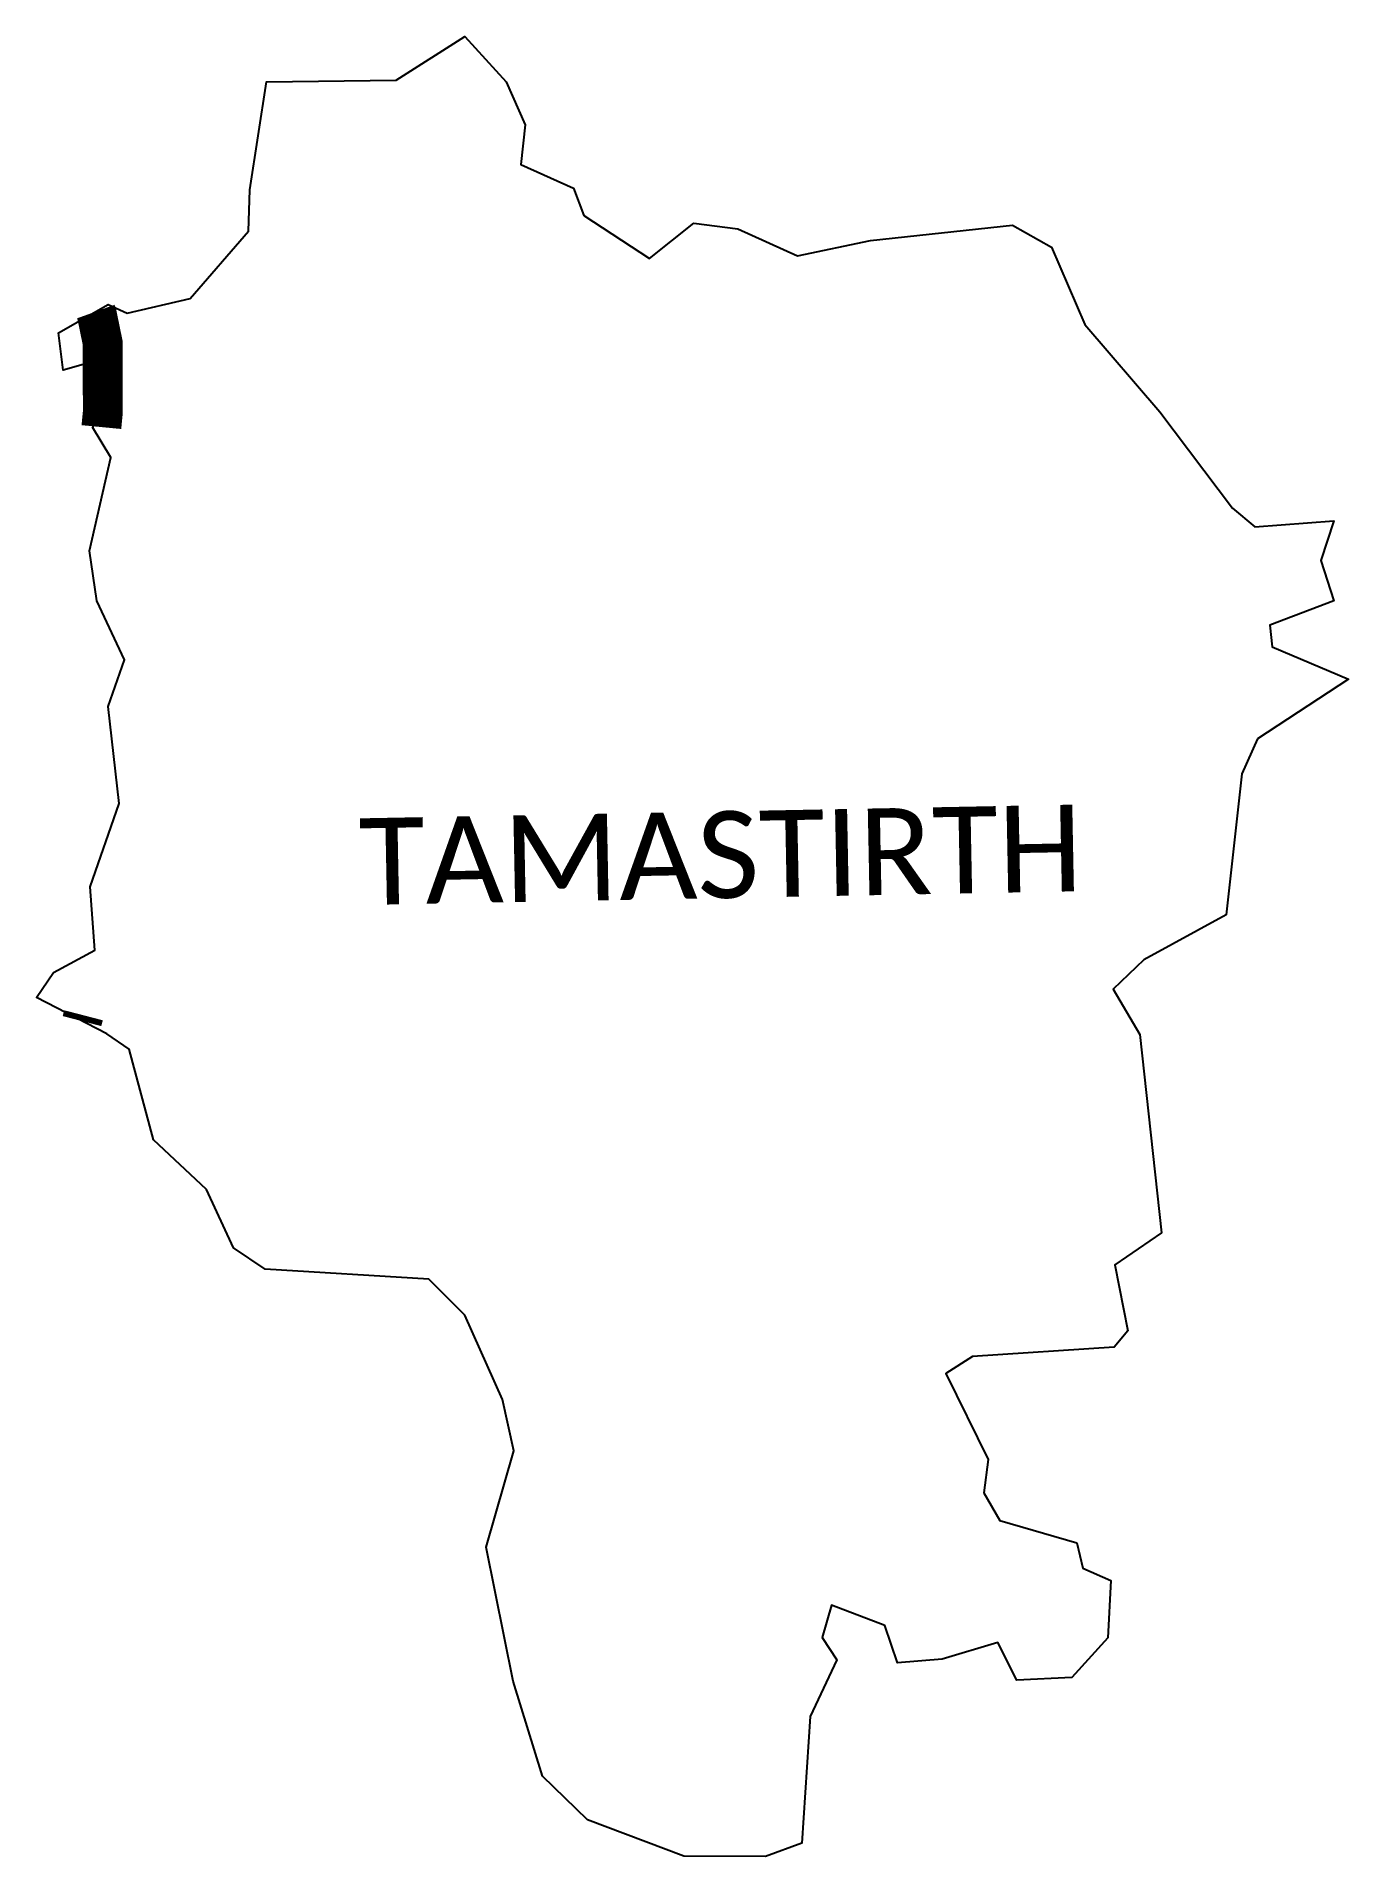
# Model space of a CAD drawing. Header units: metres. Extents: x 302147 to 303792, y 1957840 to 1960124.
import ezdxf

# ---------------------------------------------------------------- set-up
doc = ezdxf.new("R2010")
doc.units = ezdxf.units.M
doc.header["$MEASUREMENT"] = 0
doc.layers.add('UNPROTECTED DUE TO CREEK', color=150, linetype='Continuous')
doc.layers.add('VILLAGE NAME', color=250, linetype='Continuous')
doc.styles.get("Standard").update_dxf_attribs({"font": 'simplex.shx'})

msp = doc.modelspace()

# ---------------------------------------------------------------- linework, layer by layer
at = {"color": 3, "flags": 128}
for points in [[(303026.6, 1959882.3), (303101.1, 1959848.6), (303192.8, 1959867.9), (303370.9, 1959887.1), (303419.8, 1959859.4), (303461.5, 1959762.6), (303555.6, 1959653), (303646.9, 1959532.2), (303674.7, 1959508.6), (303773.9, 1959516.3), (303757.4, 1959466.5), (303773.8, 1959415.9), (303693.8, 1959385.2), (303696.6, 1959358), (303792.4, 1959317.4), (303678.3, 1959242.8), (303658.5, 1959199), (303639, 1959022), (303535.5, 1958965.6), (303497.3, 1958928.6), (303530.7, 1958871.6), (303557.9, 1958622.8), (303499.1, 1958582.8), (303515.5, 1958499.9), (303498.2, 1958479.4), (303320.5, 1958467.7), (303287.2, 1958446.7), (303340.3, 1958338.8), (303335, 1958297), (303354.8, 1958262.2), (303451.7, 1958234.1), (303458.9, 1958202.4), (303494.3, 1958186.7), (303490.6, 1958115.1), (303445.2, 1958065.1), (303376.1, 1958061.8), (303352.3, 1958109.1), (303282.5, 1958088.1), (303226.6, 1958083.5), (303210.9, 1958130.6), (303143.9, 1958155.9), (303132.3, 1958115.3), (303150.7, 1958087.5), (303117.2, 1958016.1), (303106.6, 1957857.2), (303061.3, 1957840.5), (302958.6, 1957841), (302837.7, 1957886.8), (302781.3, 1957941.5), (302744.6, 1958060.7), (302710.6, 1958228.6), (302745.5, 1958349.7), (302731.2, 1958414.1), (302684.2, 1958519.6), (302638.8, 1958564.7), (302433.5, 1958577.4), (302393.8, 1958604.1), (302360, 1958677.5), (302293.6, 1958739.7), (302263, 1958853.6), (302235.2, 1958872.5), (302146.7, 1958918), (302168, 1958949.7), (302219.8, 1958977.5), (302214.1, 1959057), (302250.7, 1959161.6), (302236.9, 1959283.1), (302257.2, 1959342), (302222.6, 1959415.9), (302213.3, 1959478.7), (302240.2, 1959595.6), (302217.2, 1959633.6), (302240.5, 1959664.4), (302250.9, 1959725.3), (302180.3, 1959705), (302174.3, 1959752.1), (302236.9, 1959787.7), (302260.6, 1959776.5), (302339.4, 1959794.9), (302412.7, 1959879.5), (302414.2, 1959931.6), (302435.4, 1960066.9), (302598, 1960069.1), (302684, 1960123.9), (302736, 1960067.1), (302759.7, 1960012.8), (302754.2, 1959963.2), (302820.3, 1959933.7), (302833.3, 1959899.3), (302915.6, 1959845.2), (302971.2, 1959889.8)], [(302971.2, 1959889.8), (303026.6, 1959882.3)]]:
    msp.add_lwpolyline(points, dxfattribs=at)
at = {"layer": 'UNPROTECTED DUE TO CREEK', "const_width": 50, "flags": 128}
for points in [[(302228.2, 1959633.8), (302230, 1959652.4), (302229.7, 1959740), (302222.5, 1959775.1), (302221.2, 1959778.7)], [(302203.9, 1958888.6), (302205.8, 1958895.9)]]:
    msp.add_lwpolyline(points, dxfattribs=at)

# ---------------------------------------------------------------- texts
at = {"layer": 'VILLAGE NAME', "insert": (302550.5, 1959142.9), "char_height": 108.748, "attachment_point": 1, "rotation": 1.1028}
msp.add_mtext_dynamic_manual_height_columns('{\\fCalibri|b0|i0|c0|p34;TAMASTIRTH}', width=1571.314, gutter_width=543.7, heights=[0], dxfattribs=at)

doc.saveas('drawing.dxf')
